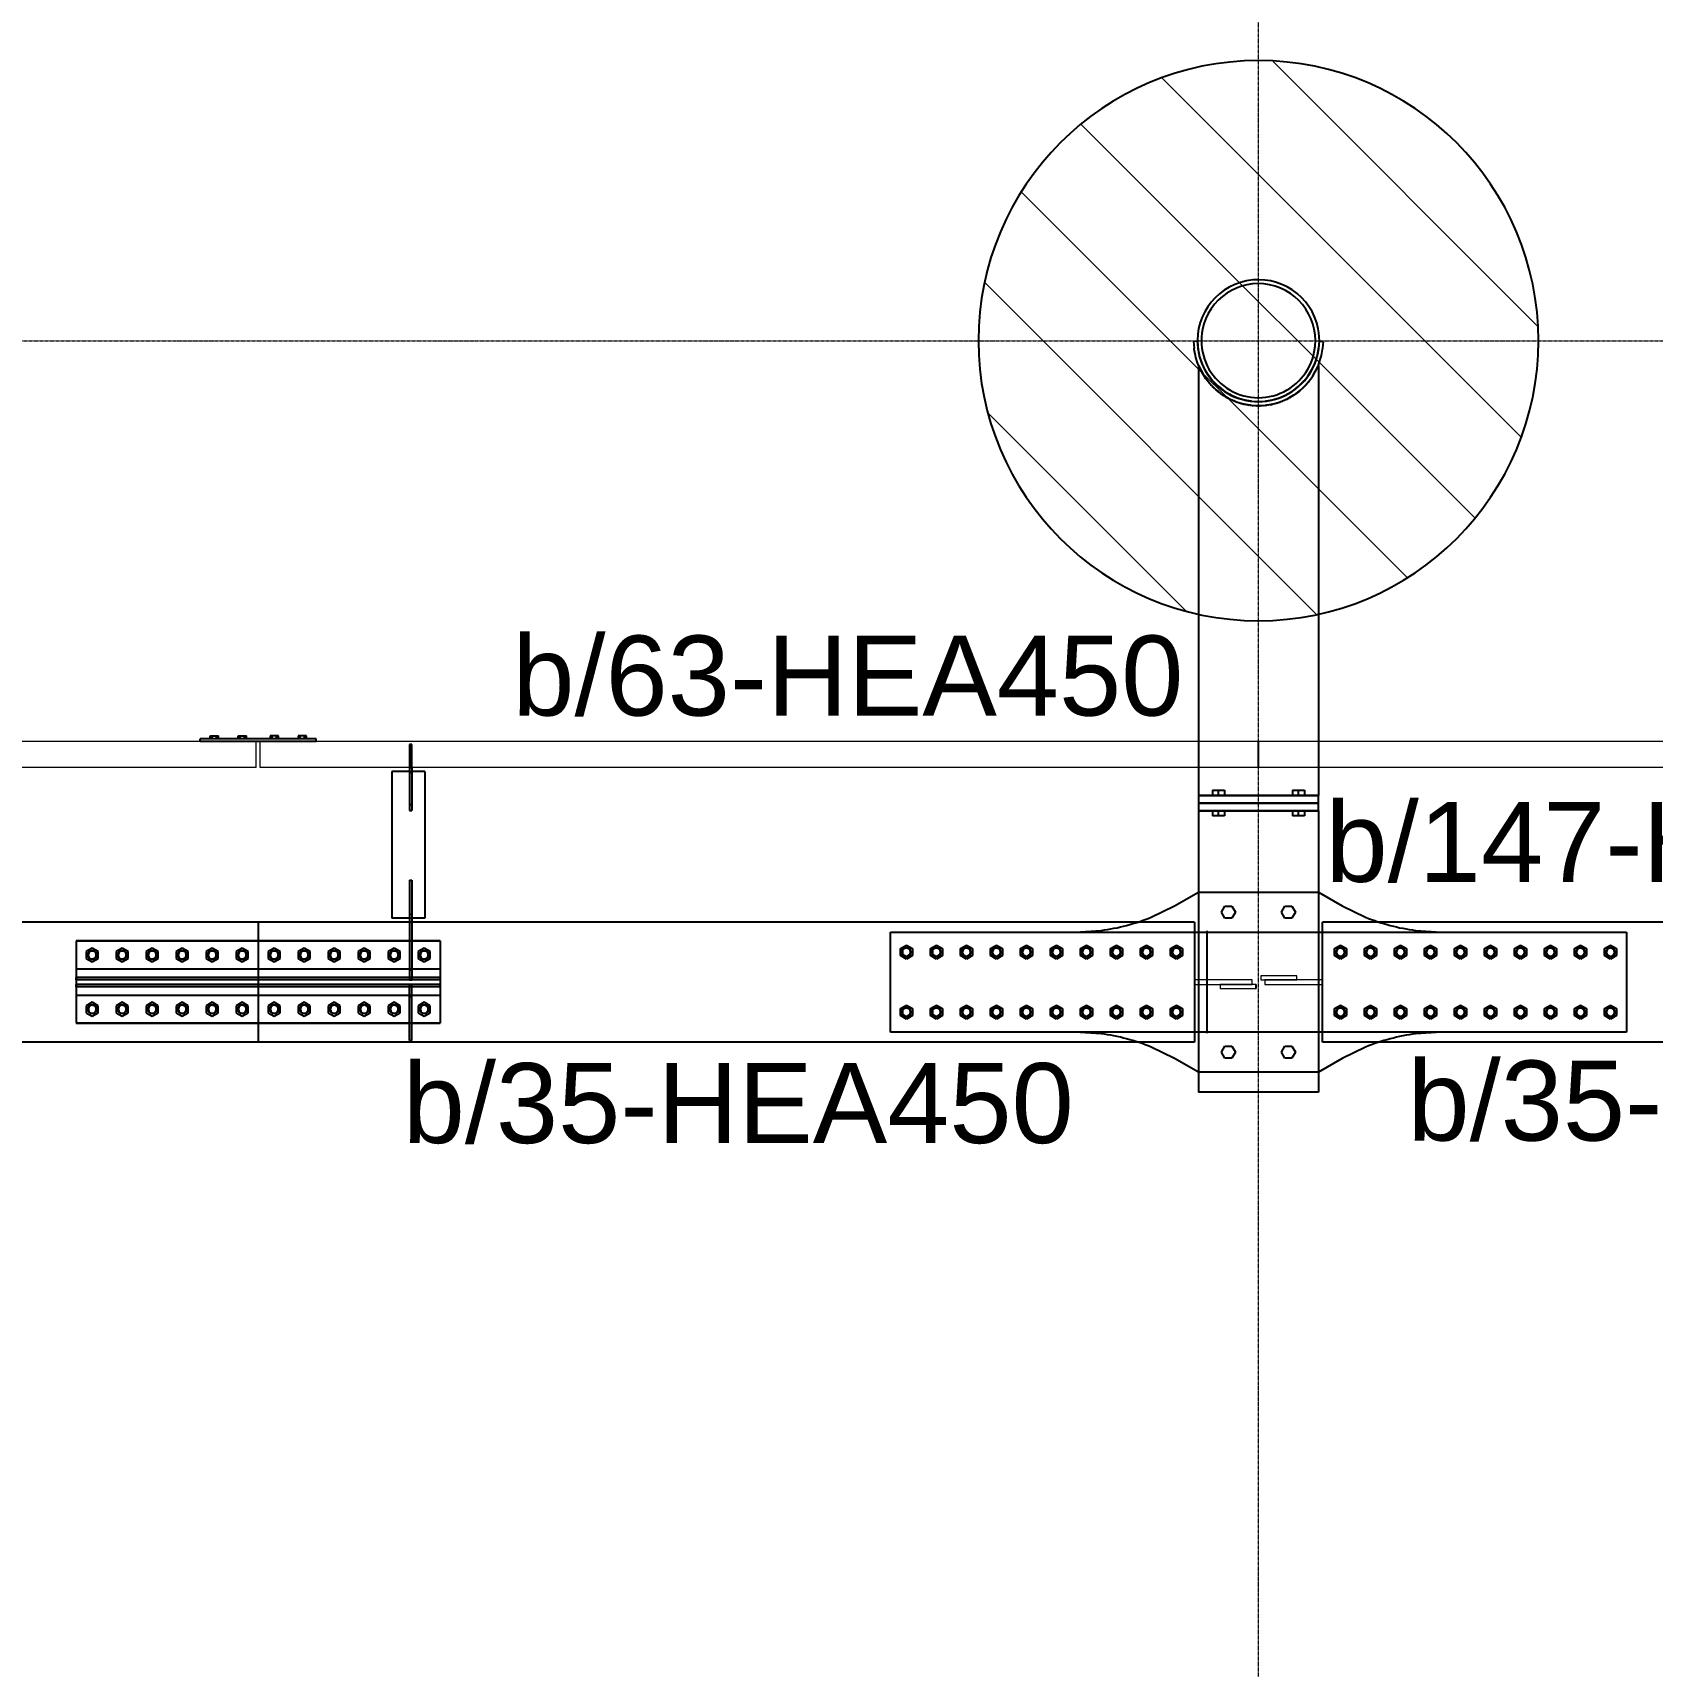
# Model space of a CAD drawing. Header units: millimetres. Extents: x -158 to 97215, y -53820 to 8373.
# Drawn here: x 55669 to 59718, y -28518 to -24435 of the extents above; entities that cross this region are included whole.
import ezdxf
from ezdxf.enums import TextEntityAlignment as Align

# ---------------------------------------------------------------- set-up
doc = ezdxf.new("R2010")
doc.units = ezdxf.units.MM
doc.header["$LTSCALE"] = 0.8
doc.linetypes.add('DXK_LINE_DOT2', pattern=[3.9198, 1.9599, -1.9599])
doc.linetypes.add('Grid Line', pattern=[3.33375, 1.905, -0.47625, 0.47625, -0.47625])
for name, color, linetype, lineweight in [('0-1', 7, 'Continuous', 5), ('E_COLUMNAS', 1, 'Continuous', 18), ('E_COLUMNAS-1', 1, 'Continuous', 25), ('E_EJES-1', 8, 'Grid Line', 9), ('E_TEXTO', 3, 'Continuous', 9), ('P-PLATINA', 6, 'Continuous', 15)]:
    doc.layers.add(name, color=color, linetype=linetype, lineweight=lineweight)
doc.layers.add('VIGAS', color=8, linetype='Continuous')
doc.styles.add('VERDANA', font='arial.ttf')

msp = doc.modelspace()

# ---------------------------------------------------------------- hatches: boundary and pattern name
at = {"layer": 'E_COLUMNAS'}
h = msp.add_hatch(dxfattribs=at)
h.set_pattern_fill('FP_1', color=256, scale=1000, style=0, pattern_type=2)
h.set_pattern_definition([(135, (90395.35, -191367.15), (-159.09903, -159.09903), [])])
h.paths.add_polyline_path([(58733.3, -25904.7), (58824.6, -25898.7), (58914.4, -25880.9), (59001.1, -25851.5), (59083.3, -25811), (59159.4, -25760.1), (59228.2, -25699.7), (59288.6, -25630.9), (59339.5, -25554.7), (59380, -25472.6), (59409.4, -25385.9), (59427.3, -25296.1), (59433.3, -25204.7), (59427.3, -25113.4), (59409.4, -25023.6), (59380, -24936.9), (59339.5, -24854.7), (59288.6, -24778.6), (59228.2, -24709.8), (59159.4, -24649.4), (59083.3, -24598.5), (59001.1, -24558), (58914.4, -24528.6), (58824.6, -24510.7), (58733.3, -24504.7), (58641.9, -24510.7), (58552.1, -24528.6), (58465.4, -24558), (58383.3, -24598.5), (58307.1, -24649.4), (58238.3, -24709.8), (58177.9, -24778.6), (58127, -24854.7), (58086.5, -24936.9), (58057.1, -25023.6), (58039.2, -25113.4), (58033.3, -25204.7), (58039.2, -25296.1), (58057.1, -25385.9), (58086.5, -25472.6), (58127, -25554.7), (58177.9, -25630.9), (58238.3, -25699.7), (58307.1, -25760.1), (58383.3, -25811), (58465.4, -25851.5), (58552.1, -25880.9), (58651.6, -25899.4)])

# ---------------------------------------------------------------- linework, layer by layer
at = {"color": 2, "linetype": 'Continuous'}
for points in [[(58882.8, -25175, 1), (58583.7, -25234.5, 1)], [(58873, -25232.5, 1), (58593.5, -25176.9, 1)]]:
    msp.add_lwpolyline(points, format="xyb", close=True, dxfattribs=at)
at = {"color": 1, "linetype": 'DXK_LINE_DOT2'}
msp.add_arc((58733.3, -25204.7), 162.5, 213.75, 326.25, dxfattribs=at)
at = {"color": 1, "linetype": 'Continuous'}
for centre, radius, start, end in [((58275.5, -26182.9), 500, 277.4362, 292.3087), ((59191, -26182.9), 500, 247.6914, 262.5638), ((55818.3, -26740.1), 11, 0, 180), ((55818.3, -26740.1), 11, 180, 0), ((55818.3, -26740.1), 10, 120, 300), ((55818.3, -26740.1), 10, 300, 120), ((55893.3, -26740.1), 11, 0, 180), ((55893.3, -26740.1), 11, 180, 0), ((55893.3, -26740.1), 10, 120, 300), ((55893.3, -26740.1), 10, 300, 120), ((55968.3, -26740.1), 11, 0, 180), ((55968.3, -26740.1), 11, 180, 0), ((55968.3, -26740.1), 10, 120, 300), ((55968.3, -26740.1), 10, 300, 120), ((56043.3, -26740.1), 11, 0, 180), ((56043.3, -26740.1), 11, 180, 0), ((56043.3, -26740.1), 10, 120, 300), ((56043.3, -26740.1), 10, 300, 120), ((56118.3, -26740.1), 11, 0, 180), ((56118.3, -26740.1), 11, 180, 0), ((56118.3, -26740.1), 10, 120, 300), ((56118.3, -26740.1), 10, 300, 120), ((56193.3, -26740.1), 11, 0, 180), ((56193.3, -26740.1), 11, 180, 0), ((56193.3, -26740.1), 10, 120, 300), ((56193.3, -26740.1), 10, 300, 120), ((56273.3, -26740.1), 11, 0, 180), ((56273.3, -26740.1), 11, 180, 0), ((56273.3, -26740.1), 10, 120, 300), ((56273.3, -26740.1), 10, 300, 120), ((56348.3, -26740.1), 11, 0, 180), ((56348.3, -26740.1), 11, 180, 0), ((56348.3, -26740.1), 10, 120, 300), ((56348.3, -26740.1), 10, 300, 120), ((56423.3, -26740.1), 11, 0, 180), ((56423.3, -26740.1), 11, 180, 0), ((56423.3, -26740.1), 10, 120, 300), ((56423.3, -26740.1), 10, 300, 120), ((56498.3, -26740.1), 11, 0, 180), ((56498.3, -26740.1), 11, 180, 0), ((56498.3, -26740.1), 10, 120, 300), ((56498.3, -26740.1), 10, 300, 120), ((56573.3, -26740.1), 11, 0, 180), ((56573.3, -26740.1), 11, 180, 0), ((56573.3, -26740.1), 10, 120, 300), ((56573.3, -26740.1), 10, 300, 120), ((56648.3, -26740.1), 11, 0, 180), ((56648.3, -26740.1), 11, 180, 0), ((56648.3, -26740.1), 10, 120, 300), ((56648.3, -26740.1), 10, 300, 120), ((57853.2, -26732.9), 11.5, 18, 198), ((57853.2, -26732.9), 11.5, 198, 18), ((57853.2, -26732.9), 10, 90, 270), ((57853.2, -26732.9), 10, 270, 90), ((57928.2, -26732.9), 11.5, 18, 198), ((57928.2, -26732.9), 11.5, 198, 18), ((57928.2, -26732.9), 10, 90, 270), ((57928.2, -26732.9), 10, 270, 90), ((58003.2, -26732.9), 11.5, 18, 198), ((58003.2, -26732.9), 11.5, 198, 18), ((58003.2, -26732.9), 10, 90, 270), ((58003.2, -26732.9), 10, 270, 90), ((58078.2, -26732.9), 11.5, 18, 198), ((58078.2, -26732.9), 11.5, 198, 18), ((58078.2, -26732.9), 10, 90, 270), ((58078.2, -26732.9), 10, 270, 90), ((58153.2, -26732.9), 11.5, 18, 198), ((58153.2, -26732.9), 11.5, 198, 18), ((58153.2, -26732.9), 10, 90, 270), ((58153.2, -26732.9), 10, 270, 90), ((58228.2, -26732.9), 11.5, 18, 198), ((58228.2, -26732.9), 11.5, 198, 18), ((58228.2, -26732.9), 10, 90, 270), ((58228.2, -26732.9), 10, 270, 90), ((58303.2, -26732.9), 11.5, 18, 198), ((58303.2, -26732.9), 11.5, 198, 18), ((58303.2, -26732.9), 10, 90, 270), ((58303.2, -26732.9), 10, 270, 90), ((58378.2, -26732.9), 11.5, 18, 198), ((58378.2, -26732.9), 11.5, 198, 18), ((58378.2, -26732.9), 10, 90, 270), ((58378.2, -26732.9), 10, 270, 90), ((58453.2, -26732.9), 11.5, 18, 198), ((58453.2, -26732.9), 11.5, 198, 18), ((58453.2, -26732.9), 10, 90, 270), ((58453.2, -26732.9), 10, 270, 90), ((58528.2, -26732.9), 11.5, 18, 198), ((58528.2, -26732.9), 11.5, 198, 18), ((58528.2, -26732.9), 10, 90, 270), ((58528.2, -26732.9), 10, 270, 90), ((58938.3, -26732.9), 11.5, 18, 198), ((58938.3, -26732.9), 11.5, 198, 18), ((58938.3, -26732.9), 10, 90, 270), ((58938.3, -26732.9), 10, 270, 90), ((59013.3, -26732.9), 11.5, 18, 198), ((59013.3, -26732.9), 11.5, 198, 18), ((59013.3, -26732.9), 10, 90, 270), ((59013.3, -26732.9), 10, 270, 90), ((59088.3, -26732.9), 11.5, 18, 198), ((59088.3, -26732.9), 11.5, 198, 18), ((59088.3, -26732.9), 10, 90, 270), ((59088.3, -26732.9), 10, 270, 90), ((59163.3, -26732.9), 11.5, 18, 198), ((59163.3, -26732.9), 11.5, 198, 18), ((59163.3, -26732.9), 10, 90, 270), ((59163.3, -26732.9), 10, 270, 90), ((59238.3, -26732.9), 11.5, 18, 198), ((59238.3, -26732.9), 11.5, 198, 18), ((59238.3, -26732.9), 10, 90, 270), ((59238.3, -26732.9), 10, 270, 90), ((59313.3, -26732.9), 11.5, 18, 198), ((59313.3, -26732.9), 11.5, 198, 18), ((59313.3, -26732.9), 10, 90, 270), ((59313.3, -26732.9), 10, 270, 90), ((59388.3, -26732.9), 11.5, 18, 198), ((59388.3, -26732.9), 11.5, 198, 18), ((59388.3, -26732.9), 10, 90, 270), ((59388.3, -26732.9), 10, 270, 90), ((59463.3, -26732.9), 11.5, 18, 198), ((59463.3, -26732.9), 11.5, 198, 18), ((59463.3, -26732.9), 10, 90, 270), ((59463.3, -26732.9), 10, 270, 90), ((59538.3, -26732.9), 11.5, 18, 198), ((59538.3, -26732.9), 11.5, 198, 18), ((59538.3, -26732.9), 10, 90, 270), ((59538.3, -26732.9), 10, 270, 90), ((59613.3, -26732.9), 11.5, 18, 198), ((59613.3, -26732.9), 11.5, 198, 18), ((59613.3, -26732.9), 10, 90, 270), ((59613.3, -26732.9), 10, 270, 90), ((55818.3, -26875.6), 11, 0, 180), ((55818.3, -26875.6), 10, 120, 300), ((55818.3, -26875.6), 10, 300, 120), ((55893.3, -26875.6), 11, 0, 180), ((55893.3, -26875.6), 10, 120, 300), ((55893.3, -26875.6), 10, 300, 120), ((55968.3, -26875.6), 11, 0, 180), ((55968.3, -26875.6), 10, 120, 300), ((55968.3, -26875.6), 10, 300, 120), ((56043.3, -26875.6), 11, 0, 180), ((56043.3, -26875.6), 10, 120, 300), ((56043.3, -26875.6), 10, 300, 120), ((56118.3, -26875.6), 11, 0, 180), ((56118.3, -26875.6), 10, 120, 300), ((56118.3, -26875.6), 10, 300, 120), ((56193.3, -26875.6), 11, 0, 180), ((56193.3, -26875.6), 10, 120, 300), ((56193.3, -26875.6), 10, 300, 120), ((56273.3, -26875.6), 11, 0, 180), ((56273.3, -26875.6), 10, 120, 300), ((56273.3, -26875.6), 10, 300, 120), ((56348.3, -26875.6), 11, 0, 180), ((56348.3, -26875.6), 10, 120, 300), ((56348.3, -26875.6), 10, 300, 120), ((56423.3, -26875.6), 11, 0, 180), ((56423.3, -26875.6), 10, 120, 300), ((56423.3, -26875.6), 10, 300, 120), ((56498.3, -26875.6), 11, 0, 180), ((56498.3, -26875.6), 10, 120, 300), ((56498.3, -26875.6), 10, 300, 120), ((56573.3, -26875.6), 11, 0, 180), ((56573.3, -26875.6), 10, 120, 300), ((56573.3, -26875.6), 10, 300, 120), ((56648.3, -26875.6), 11, 0, 180), ((56648.3, -26875.6), 10, 120, 300), ((56648.3, -26875.6), 10, 300, 120), ((55818.3, -26875.6), 11, 180, 0), ((55893.3, -26875.6), 11, 180, 0), ((55968.3, -26875.6), 11, 180, 0), ((56043.3, -26875.6), 11, 180, 0), ((56118.3, -26875.6), 11, 180, 0), ((56193.3, -26875.6), 11, 180, 0), ((56273.3, -26875.6), 11, 180, 0), ((56348.3, -26875.6), 11, 180, 0), ((56423.3, -26875.6), 11, 180, 0), ((56498.3, -26875.6), 11, 180, 0), ((56573.3, -26875.6), 11, 180, 0), ((56648.3, -26875.6), 11, 180, 0), ((57853.2, -26882.9), 11.5, 18, 198), ((57853.2, -26882.9), 11.5, 198, 18), ((57853.2, -26882.9), 10, 90, 270), ((57853.2, -26882.9), 10, 270, 90), ((57928.2, -26882.9), 11.5, 18, 198), ((57928.2, -26882.9), 11.5, 198, 18), ((57928.2, -26882.9), 10, 90, 270), ((57928.2, -26882.9), 10, 270, 90), ((58003.2, -26882.9), 11.5, 18, 198), ((58003.2, -26882.9), 11.5, 198, 18), ((58003.2, -26882.9), 10, 90, 270), ((58003.2, -26882.9), 10, 270, 90), ((58078.2, -26882.9), 11.5, 18, 198), ((58078.2, -26882.9), 11.5, 198, 18), ((58078.2, -26882.9), 10, 90, 270), ((58078.2, -26882.9), 10, 270, 90), ((58153.2, -26882.9), 11.5, 18, 198), ((58153.2, -26882.9), 11.5, 198, 18), ((58153.2, -26882.9), 10, 90, 270), ((58153.2, -26882.9), 10, 270, 90), ((58228.2, -26882.9), 11.5, 18, 198), ((58228.2, -26882.9), 11.5, 198, 18), ((58228.2, -26882.9), 10, 90, 270), ((58228.2, -26882.9), 10, 270, 90), ((58303.2, -26882.9), 11.5, 18, 198), ((58303.2, -26882.9), 11.5, 198, 18), ((58303.2, -26882.9), 10, 90, 270), ((58303.2, -26882.9), 10, 270, 90), ((58378.2, -26882.9), 11.5, 18, 198), ((58378.2, -26882.9), 11.5, 198, 18), ((58378.2, -26882.9), 10, 90, 270), ((58378.2, -26882.9), 10, 270, 90), ((58453.2, -26882.9), 11.5, 18, 198), ((58453.2, -26882.9), 11.5, 198, 18), ((58453.2, -26882.9), 10, 90, 270), ((58453.2, -26882.9), 10, 270, 90), ((58528.2, -26882.9), 11.5, 18, 198), ((58528.2, -26882.9), 11.5, 198, 18), ((58528.2, -26882.9), 10, 90, 270), ((58528.2, -26882.9), 10, 270, 90), ((58938.3, -26882.9), 11.5, 18, 198), ((58938.3, -26882.9), 11.5, 198, 18), ((58938.3, -26882.9), 10, 90, 270), ((58938.3, -26882.9), 10, 270, 90), ((59013.3, -26882.9), 11.5, 18, 198), ((59013.3, -26882.9), 11.5, 198, 18), ((59013.3, -26882.9), 10, 90, 270), ((59013.3, -26882.9), 10, 270, 90), ((59088.3, -26882.9), 11.5, 18, 198), ((59088.3, -26882.9), 11.5, 198, 18), ((59088.3, -26882.9), 10, 90, 270), ((59088.3, -26882.9), 10, 270, 90), ((59163.3, -26882.9), 11.5, 18, 198), ((59163.3, -26882.9), 11.5, 198, 18), ((59163.3, -26882.9), 10, 90, 270), ((59163.3, -26882.9), 10, 270, 90), ((59238.3, -26882.9), 11.5, 18, 198), ((59238.3, -26882.9), 11.5, 198, 18), ((59238.3, -26882.9), 10, 90, 270), ((59238.3, -26882.9), 10, 270, 90), ((59313.3, -26882.9), 11.5, 18, 198), ((59313.3, -26882.9), 11.5, 198, 18), ((59313.3, -26882.9), 10, 90, 270), ((59313.3, -26882.9), 10, 270, 90), ((59388.3, -26882.9), 11.5, 18, 198), ((59388.3, -26882.9), 11.5, 198, 18), ((59388.3, -26882.9), 10, 90, 270), ((59388.3, -26882.9), 10, 270, 90), ((59463.3, -26882.9), 11.5, 18, 198), ((59463.3, -26882.9), 11.5, 198, 18), ((59463.3, -26882.9), 10, 90, 270), ((59463.3, -26882.9), 10, 270, 90), ((59538.3, -26882.9), 11.5, 18, 198), ((59538.3, -26882.9), 11.5, 198, 18), ((59538.3, -26882.9), 10, 90, 270), ((59538.3, -26882.9), 10, 270, 90), ((59613.3, -26882.9), 11.5, 18, 198), ((59613.3, -26882.9), 11.5, 198, 18), ((59613.3, -26882.9), 10, 90, 270), ((59613.3, -26882.9), 10, 270, 90), ((58275.5, -27432.9), 500, 67.6913, 82.5638), ((59191, -27432.9), 500, 97.4362, 112.3087)]:
    msp.add_arc(centre, radius, start, end, dxfattribs=at)
at = {"layer": '0-1', "color": 8}
for p, q in [((56228.3, -26206.2), (44238.3, -26206.2)), ((56228.3, -26271.2), (56228.3, -26206.2)), ((58583.3, -26206.2), (56238.3, -26206.2)), ((56238.3, -26271.2), (56238.3, -26206.2)), ((58733.3, -26206.2), (58583.3, -26206.2)), ((58883.3, -26206.2), (58733.3, -26206.2)), ((61343.5, -26206.2), (58883.3, -26206.2)), ((56228.3, -26271.2), (44238.3, -26271.2)), ((58583.3, -26271.2), (56238.3, -26271.2)), ((58733.3, -26271.2), (58583.3, -26271.2)), ((58883.3, -26271.2), (58733.3, -26271.2)), ((61343.5, -26271.2), (58883.3, -26271.2))]:
    msp.add_line(p, q, dxfattribs=at)
at = {"layer": 'E_COLUMNAS-1'}
for start, end in [(0, 180), (180, 0)]:
    msp.add_arc((58733.3, -25204.7), 700, start, end, dxfattribs=at)
at = {"layer": 'E_EJES-1'}
for p, q in [((58733.3, -52920), (58733.3, -22429.9)), ((2836.9, -25204.7), (96315.4, -25204.7))]:
    msp.add_line(p, q, dxfattribs=at)
at = {"layer": 'P-PLATINA'}
for points in [[(58573.2, -26813.6), (58717.5, -26813.6), (58717.5, -26802.1), (58573.2, -26802.1)], [(58727.5, -26813.6), (58637.5, -26813.6), (58637.5, -26823.6), (58727.5, -26823.6)], [(58893.3, -26802.1), (58749, -26802.1), (58749, -26813.6), (58893.3, -26813.6)]]:
    msp.add_lwpolyline(points, dxfattribs=at)
msp.add_lwpolyline([(58739, -26792.1), (58739, -26802.1), (58829, -26802.1), (58829, -26792.1)], close=True, dxfattribs=at)
at = {"layer": 'VIGAS'}
for p, q in [((58580.9, -25205.8), (58570.9, -25206.7)), ((58570.9, -25206.7), (58572.6, -25223.7)), ((58573, -25227), (58572.6, -25223.7)), ((58575.8, -25242.1), (58573, -25227)), ((58582.5, -25222.7), (58580.9, -25205.8)), ((58582.9, -25225.2), (58582.5, -25222.7)), ((58585.6, -25240.3), (58582.9, -25225.2)), ((58880.9, -25240.3), (58883.6, -25225.2)), ((58883.6, -25225.2), (58884, -25222.7)), ((58884, -25222.7), (58885.7, -25205.8)), ((58885.7, -25205.8), (58895.6, -25206.7)), ((58890.7, -25242.1), (58893.5, -25227)), ((58893.5, -25227), (58893.9, -25223.7)), ((58893.9, -25223.7), (58895.6, -25206.7)), ((58576.9, -25246.5), (58575.8, -25242.1)), ((58581, -25260.1), (58576.9, -25246.5)), ((58583.3, -25265.9), (58581, -25260.1)), ((58589.7, -25279.3), (58583.3, -25265.9)), ((58583.3, -25266.9), (58583.3, -25888.2)), ((58583.3, -25266.9), (58589, -25277.8)), ((58586.4, -25243.6), (58585.6, -25240.3)), ((58590.6, -25257.2), (58586.4, -25243.6)), ((58592.3, -25261.5), (58590.6, -25257.2)), ((58598.7, -25274.9), (58592.3, -25261.5)), ((58867.8, -25274.9), (58874.2, -25261.5)), ((58874.2, -25261.5), (58875.9, -25257.2)), ((58875.9, -25257.2), (58880.1, -25243.6)), ((58876.7, -25279.4), (58883.4, -25266.9)), ((58876.8, -25279.3), (58883.2, -25265.9)), ((58877.5, -25277.8), (58883.3, -25266.9)), ((58880.1, -25243.6), (58880.9, -25240.3)), ((58883.2, -25265.9), (58885.5, -25260.1)), ((58883.4, -25266.9), (58883.3, -25888.2)), ((58883.3, -25267.2), (58883.3, -25266.9)), ((58883.3, -25266.9), (58883.4, -25266.9)), ((58883.3, -25267.2), (58883.3, -25266.9)), ((58885.5, -25260.1), (58889.6, -25246.5)), ((58889.6, -25246.5), (58890.7, -25242.1)), ((58589, -25277.8), (58598.1, -25295)), ((58591.1, -25281.8), (58589.7, -25279.3)), ((58598.4, -25294.6), (58591.1, -25281.8)), ((58602.2, -25300), (58598.4, -25294.6)), ((58599.7, -25276.8), (58598.7, -25274.9)), ((58607.1, -25289.6), (58599.7, -25276.8)), ((58611.2, -25311), (58602.2, -25300)), ((58609.9, -25293.7), (58607.1, -25289.6)), ((58618.9, -25304.7), (58609.9, -25293.7)), ((58614, -25314.1), (58611.2, -25311)), ((58614, -25314.1), (58624.9, -25324.8)), ((58621, -25307), (58618.9, -25304.7)), ((58621, -25307), (58631.9, -25317.7)), ((58834.6, -25317.7), (58845.5, -25307)), ((58841.6, -25324.8), (58852.5, -25314.1)), ((58845.5, -25307), (58847.6, -25304.7)), ((58847.6, -25304.7), (58856.6, -25293.7)), ((58852.5, -25314.1), (58855.3, -25311)), ((58855.3, -25311), (58864.3, -25300)), ((58856.6, -25293.7), (58859.4, -25289.6)), ((58859.4, -25289.6), (58866.8, -25276.8)), ((58864.3, -25300), (58868.1, -25294.6)), ((58866.8, -25276.8), (58867.8, -25274.9)), ((58868.1, -25294.6), (58875.4, -25281.8)), ((58868.4, -25295), (58877.5, -25277.8)), ((58868.4, -25295), (58876.7, -25279.4)), ((58875.4, -25281.8), (58876.8, -25279.3)), ((58624.9, -25324.8), (58627.6, -25327.3)), ((58627.6, -25327.3), (58638.7, -25336.4)), ((58631.9, -25317.7), (58634, -25319.6)), ((58634, -25319.6), (58645, -25328.6)), ((58638.7, -25336.4), (58644.5, -25340.3)), ((58644.5, -25340.3), (58657.2, -25347.5)), ((58645, -25328.6), (58649.4, -25331.6)), ((58649.4, -25331.6), (58662.1, -25338.7)), ((58657.2, -25347.5), (58659.7, -25348.8)), ((58659.7, -25348.8), (58673.3, -25355.2)), ((58662.1, -25338.7), (58664, -25339.7)), ((58664, -25339.7), (58677.6, -25346.1)), ((58673.3, -25355.2), (58678.7, -25357.2)), ((58677.6, -25346.1), (58681.6, -25347.7)), ((58681.6, -25347.7), (58695.3, -25351.8)), ((58695.3, -25351.8), (58698.9, -25352.7)), ((58698.9, -25352.7), (58714, -25355.3)), ((58714, -25355.3), (58716.1, -25355.5)), ((58716.1, -25355.5), (58730.3, -25356.9)), ((58736.2, -25356.9), (58750.4, -25355.5)), ((58750.4, -25355.5), (58752.5, -25355.3)), ((58752.5, -25355.3), (58767.6, -25352.7)), ((58767.6, -25352.7), (58771.3, -25351.8)), ((58771.3, -25351.8), (58784.9, -25347.7)), ((58784.9, -25347.7), (58788.9, -25346.1)), ((58787.8, -25357.2), (58793.2, -25355.2)), ((58788.9, -25346.1), (58802.5, -25339.7)), ((58793.2, -25355.2), (58806.8, -25348.8)), ((58802.5, -25339.7), (58804.5, -25338.7)), ((58804.5, -25338.7), (58817.2, -25331.6)), ((58806.8, -25348.8), (58809.3, -25347.5)), ((58809.3, -25347.5), (58822, -25340.3)), ((58817.2, -25331.6), (58821.5, -25328.6)), ((58821.5, -25328.6), (58832.5, -25319.6)), ((58822, -25340.3), (58827.8, -25336.4)), ((58827.8, -25336.4), (58838.9, -25327.3)), ((58832.5, -25319.6), (58834.6, -25317.7)), ((58838.9, -25327.3), (58841.6, -25324.8)), ((58678.7, -25357.2), (58692.4, -25361.4)), ((58692.4, -25361.4), (58697.2, -25362.5)), ((58697.2, -25362.5), (58712.3, -25365.1)), ((58712.3, -25365.1), (58715.1, -25365.5)), ((58715.1, -25365.5), (58729.3, -25366.9)), ((58729.3, -25366.9), (58737.2, -25366.9)), ((58730.3, -25356.9), (58736.2, -25356.9)), ((58737.2, -25366.9), (58751.4, -25365.5)), ((58751.4, -25365.5), (58754.2, -25365.1)), ((58754.2, -25365.1), (58769.3, -25362.5)), ((58769.3, -25362.5), (58774.2, -25361.4)), ((58774.2, -25361.4), (58787.8, -25357.2)), ((58583.3, -25888.2), (58583.3, -26341.4)), ((58883.3, -25888.2), (58883.3, -26341.4)), ((56378.3, -26200.2), (56088.3, -26200.2)), ((56088.3, -26206.2), (56088.3, -26200.2)), ((56228.3, -26206.2), (56088.3, -26206.2)), ((56112.9, -26200.2), (56112.9, -26192.2)), ((56112.9, -26192.2), (56133.6, -26192.2)), ((56118.1, -26200.2), (56118.1, -26192.2)), ((56128.5, -26200.2), (56128.5, -26192.2)), ((56133.6, -26200.2), (56133.6, -26192.2)), ((56182.9, -26200.2), (56182.9, -26192.2)), ((56182.9, -26192.2), (56203.6, -26192.2)), ((56188.1, -26200.2), (56188.1, -26192.2)), ((56198.5, -26200.2), (56198.5, -26192.2)), ((56203.6, -26200.2), (56203.6, -26192.2)), ((56238.3, -26206.2), (56228.3, -26206.2)), ((56378.3, -26206.2), (56238.3, -26206.2)), ((56283.6, -26192.2), (56262.9, -26192.2)), ((56262.9, -26192.2), (56262.9, -26200.2)), ((56268.1, -26200.2), (56268.1, -26192.2)), ((56278.5, -26200.2), (56278.5, -26192.2)), ((56283.6, -26200.2), (56283.6, -26192.2)), ((56353.6, -26192.2), (56332.9, -26192.2)), ((56332.9, -26192.2), (56332.9, -26200.2)), ((56338.1, -26200.2), (56338.1, -26192.2)), ((56348.5, -26200.2), (56348.5, -26192.2)), ((56353.6, -26200.2), (56353.6, -26192.2)), ((56378.3, -26206.2), (56378.3, -26200.2)), ((56617, -26213.7), (56611, -26213.7)), ((56611, -26213.7), (56611, -26271.2)), ((56617, -26271.2), (56617, -26213.7)), ((58733.3, -26271.2), (58733.3, -26206.2)), ((58733.3, -26271.2), (58733.3, -26206.2)), ((56611, -26223.7), (56617, -26223.7)), ((56649.5, -26281.2), (56567.5, -26281.2)), ((56567.5, -26281.2), (56567.5, -26647.9)), ((56611, -26271.2), (56611, -26281.2)), ((56611, -26271.2), (56617, -26271.2)), ((56611, -26281.2), (56611, -26378.7)), ((56611, -26283.7), (56617, -26283.7)), ((56617, -26271.2), (56617, -26281.2)), ((56617, -26281.2), (56617, -26378.7)), ((56649.5, -26281.2), (56649.5, -26647.9)), ((58618.3, -26328.2), (58648.3, -26328.2)), ((58618.3, -26328.2), (58618.3, -26341.4)), ((58633.3, -26341.4), (58633.3, -26328.2)), ((58648.3, -26328.2), (58648.3, -26341.4)), ((58818.3, -26328.2), (58848.3, -26328.2)), ((58818.3, -26328.2), (58818.3, -26341.4)), ((58833.3, -26341.4), (58833.3, -26328.2)), ((58848.3, -26328.2), (58848.3, -26341.4)), ((56611, -26363.7), (56617, -26363.7)), ((58883.3, -26341.4), (58583.3, -26341.4)), ((58583.3, -26341.4), (58583.3, -26360.4)), ((58583.3, -26341.4), (58883.3, -26341.4)), ((58583.3, -26360.4), (58883.3, -26360.4)), ((58883.3, -26360.4), (58583.3, -26360.4)), ((58583.3, -26360.4), (58583.3, -26379.4)), ((58883.3, -26360.4), (58883.3, -26341.4)), ((58883.3, -26379.4), (58883.3, -26360.4)), ((56611, -26378.7), (56617, -26378.7)), ((58583.3, -26379.4), (58583.3, -26582.9)), ((58883.3, -26379.4), (58583.3, -26379.4)), ((58583.3, -26379.4), (58883.3, -26379.4)), ((58618.3, -26379.4), (58618.3, -26392.6)), ((58648.3, -26392.6), (58618.3, -26392.6)), ((58633.3, -26392.6), (58633.3, -26379.4)), ((58648.3, -26379.4), (58648.3, -26392.6)), ((58818.3, -26379.4), (58818.3, -26392.6)), ((58848.3, -26392.6), (58818.3, -26392.6)), ((58833.3, -26392.6), (58833.3, -26379.4)), ((58848.3, -26379.4), (58848.3, -26392.6)), ((58883.3, -26379.4), (58883.3, -26582.9)), ((56611, -26552.9), (56611, -26647.9)), ((56611, -26552.9), (56617, -26552.9)), ((56617, -26552.9), (56617, -26647.9)), ((58465.3, -26645.4), (58523.5, -26617)), ((58523.5, -26617), (58583.3, -26582.9)), ((58583.3, -26582.9), (58583.3, -27032.9)), ((58583.3, -26582.9), (58883.3, -26582.9)), ((58640.9, -26632.9), (58649.6, -26617.9)), ((58649.6, -26617.9), (58666.9, -26617.9)), ((58666.9, -26617.9), (58675.6, -26632.9)), ((58790.9, -26632.9), (58799.6, -26617.9)), ((58799.6, -26617.9), (58816.9, -26617.9)), ((58816.9, -26617.9), (58825.6, -26632.9)), ((58883.3, -26582.9), (58883.3, -27032.9)), ((58883.3, -26582.9), (58943, -26617)), ((58943, -26617), (59001.2, -26645.4)), ((56233.3, -26657.9), (46012.3, -26657.9)), ((56233.3, -26657.9), (56233.3, -26705.1)), ((56233.3, -26657.9), (56233.3, -26705.1)), ((58428.3, -26657.9), (56233.3, -26657.9)), ((56649.5, -26647.9), (56567.5, -26647.9)), ((56611, -26637.9), (56617, -26637.9)), ((56611, -26647.9), (56611, -26657.9)), ((56611, -26657.9), (56611, -26802.1)), ((56611, -26657.9), (56617, -26657.9)), ((56617, -26647.9), (56617, -26657.9)), ((56617, -26657.9), (56617, -26802.1)), ((58573.2, -26657.9), (58428.3, -26657.9)), ((58573.2, -26657.9), (58573.2, -26957.9)), ((58649.6, -26647.9), (58640.9, -26632.9)), ((58666.9, -26647.9), (58649.6, -26647.9)), ((58675.6, -26632.9), (58666.9, -26647.9)), ((58799.6, -26647.9), (58790.9, -26632.9)), ((58816.9, -26647.9), (58799.6, -26647.9)), ((58825.6, -26632.9), (58816.9, -26647.9)), ((58893.3, -26957.8), (58893.3, -26657.8)), ((59038.2, -26657.8), (58893.3, -26657.8)), ((61233.3, -26657.8), (59038.2, -26657.8)), ((57813.2, -26682.9), (58275.5, -26682.9)), ((57813.2, -26932.9), (57813.2, -26682.9)), ((57813.2, -26682.9), (59653.3, -26682.9)), ((57813.2, -26932.9), (57813.2, -26682.9)), ((58275.5, -26682.9), (58340.2, -26678.6)), ((58605.3, -26935.4), (58605.3, -26679.4)), ((59126.3, -26678.6), (59191, -26682.9)), ((59191, -26682.9), (59653.3, -26682.9)), ((59653.3, -26682.9), (59653.3, -26932.9)), ((59653.3, -26682.9), (59653.3, -26932.9)), ((55778.3, -26705.1), (55778.3, -26775.1)), ((55778.3, -26705.1), (56688.3, -26705.1)), ((55778.3, -26705.1), (55778.3, -26775.1)), ((55778.3, -26705.1), (56688.3, -26705.1)), ((56688.3, -26705.1), (55778.3, -26705.1)), ((55778.3, -26705.1), (55778.3, -26910.6)), ((56688.3, -26705.1), (55778.3, -26705.1)), ((55778.3, -26705.1), (55778.3, -26910.6)), ((55818.3, -26722.8), (55803.3, -26731.4)), ((55803.3, -26731.4), (55803.3, -26748.8)), ((55833.3, -26731.4), (55818.3, -26722.8)), ((55833.3, -26748.8), (55833.3, -26731.4)), ((55893.3, -26722.8), (55878.3, -26731.4)), ((55878.3, -26731.4), (55878.3, -26748.8)), ((55908.3, -26731.4), (55893.3, -26722.8)), ((55908.3, -26748.8), (55908.3, -26731.4)), ((55968.3, -26722.8), (55953.3, -26731.4)), ((55953.3, -26731.4), (55953.3, -26748.8)), ((55983.3, -26731.4), (55968.3, -26722.8)), ((55983.3, -26748.8), (55983.3, -26731.4)), ((56043.3, -26722.8), (56028.3, -26731.4)), ((56028.3, -26731.4), (56028.3, -26748.8)), ((56058.3, -26731.4), (56043.3, -26722.8)), ((56058.3, -26748.8), (56058.3, -26731.4)), ((56118.3, -26722.8), (56103.3, -26731.4)), ((56103.3, -26731.4), (56103.3, -26748.8)), ((56133.3, -26731.4), (56118.3, -26722.8)), ((56133.3, -26748.8), (56133.3, -26731.4)), ((56193.3, -26722.8), (56178.3, -26731.4)), ((56178.3, -26731.4), (56178.3, -26748.8)), ((56208.3, -26731.4), (56193.3, -26722.8)), ((56208.3, -26748.8), (56208.3, -26731.4)), ((56233.3, -26705.1), (56233.3, -26910.6)), ((56233.3, -26705.1), (56233.3, -26910.6)), ((56273.3, -26722.8), (56258.3, -26731.4)), ((56258.3, -26731.4), (56258.3, -26748.8)), ((56288.3, -26731.4), (56273.3, -26722.8)), ((56288.3, -26748.8), (56288.3, -26731.4)), ((56348.3, -26722.8), (56333.3, -26731.4)), ((56333.3, -26731.4), (56333.3, -26748.8)), ((56363.3, -26731.4), (56348.3, -26722.8)), ((56363.3, -26748.8), (56363.3, -26731.4)), ((56423.3, -26722.8), (56408.3, -26731.4)), ((56408.3, -26731.4), (56408.3, -26748.8)), ((56438.3, -26731.4), (56423.3, -26722.8)), ((56438.3, -26748.8), (56438.3, -26731.4)), ((56498.3, -26722.8), (56483.3, -26731.4)), ((56483.3, -26731.4), (56483.3, -26748.8)), ((56513.3, -26731.4), (56498.3, -26722.8)), ((56513.3, -26748.8), (56513.3, -26731.4)), ((56573.3, -26722.8), (56558.3, -26731.4)), ((56558.3, -26731.4), (56558.3, -26748.8)), ((56588.3, -26731.4), (56573.3, -26722.8)), ((56588.3, -26748.8), (56588.3, -26731.4)), ((56648.3, -26722.8), (56633.3, -26731.4)), ((56633.3, -26731.4), (56633.3, -26748.8)), ((56663.3, -26731.4), (56648.3, -26722.8)), ((56663.3, -26748.8), (56663.3, -26731.4)), ((56688.3, -26705.1), (56688.3, -26775.1)), ((56688.3, -26705.1), (56688.3, -26775.1)), ((56688.3, -26705.1), (56688.3, -26910.6)), ((56688.3, -26705.1), (56688.3, -26910.6)), ((57838.2, -26724.2), (57853.2, -26715.5)), ((57838.2, -26741.5), (57838.2, -26724.2)), ((57853.2, -26750.2), (57838.2, -26741.5)), ((57853.2, -26715.5), (57868.2, -26724.2)), ((57868.2, -26741.5), (57853.2, -26750.2)), ((57868.2, -26724.2), (57868.2, -26741.5)), ((57913.2, -26724.2), (57928.2, -26715.5)), ((57913.2, -26741.5), (57913.2, -26724.2)), ((57928.2, -26750.2), (57913.2, -26741.5)), ((57928.2, -26715.5), (57943.2, -26724.2)), ((57943.2, -26741.5), (57928.2, -26750.2)), ((57943.2, -26724.2), (57943.2, -26741.5)), ((57988.2, -26724.2), (58003.2, -26715.5)), ((57988.2, -26741.5), (57988.2, -26724.2)), ((58003.2, -26750.2), (57988.2, -26741.5)), ((58003.2, -26715.5), (58018.2, -26724.2)), ((58018.2, -26741.5), (58003.2, -26750.2)), ((58018.2, -26724.2), (58018.2, -26741.5)), ((58063.2, -26724.2), (58078.2, -26715.5)), ((58063.2, -26741.5), (58063.2, -26724.2)), ((58078.2, -26750.2), (58063.2, -26741.5)), ((58078.2, -26715.5), (58093.2, -26724.2)), ((58093.2, -26741.5), (58078.2, -26750.2)), ((58093.2, -26724.2), (58093.2, -26741.5)), ((58138.2, -26724.2), (58153.2, -26715.5)), ((58138.2, -26741.5), (58138.2, -26724.2)), ((58153.2, -26750.2), (58138.2, -26741.5)), ((58153.2, -26715.5), (58168.2, -26724.2)), ((58168.2, -26741.5), (58153.2, -26750.2)), ((58168.2, -26724.2), (58168.2, -26741.5)), ((58213.2, -26724.2), (58228.2, -26715.5)), ((58213.2, -26741.5), (58213.2, -26724.2)), ((58228.2, -26750.2), (58213.2, -26741.5)), ((58228.2, -26715.5), (58243.2, -26724.2)), ((58243.2, -26741.5), (58228.2, -26750.2)), ((58243.2, -26724.2), (58243.2, -26741.5)), ((58288.2, -26724.2), (58303.2, -26715.5)), ((58288.2, -26741.5), (58288.2, -26724.2)), ((58303.2, -26750.2), (58288.2, -26741.5)), ((58303.2, -26715.5), (58318.2, -26724.2)), ((58318.2, -26741.5), (58303.2, -26750.2)), ((58318.2, -26724.2), (58318.2, -26741.5)), ((58363.2, -26724.2), (58378.2, -26715.5)), ((58363.2, -26741.5), (58363.2, -26724.2)), ((58378.2, -26750.2), (58363.2, -26741.5)), ((58378.2, -26715.5), (58393.2, -26724.2)), ((58393.2, -26741.5), (58378.2, -26750.2)), ((58393.2, -26724.2), (58393.2, -26741.5)), ((58438.2, -26724.2), (58453.2, -26715.5)), ((58438.2, -26741.5), (58438.2, -26724.2)), ((58453.2, -26750.2), (58438.2, -26741.5)), ((58453.2, -26715.5), (58468.2, -26724.2)), ((58468.2, -26741.5), (58453.2, -26750.2)), ((58468.2, -26724.2), (58468.2, -26741.5)), ((58513.2, -26724.2), (58528.2, -26715.5)), ((58513.2, -26741.5), (58513.2, -26724.2)), ((58528.2, -26750.2), (58513.2, -26741.5)), ((58528.2, -26715.5), (58543.2, -26724.2)), ((58543.2, -26741.5), (58528.2, -26750.2)), ((58543.2, -26724.2), (58543.2, -26741.5)), ((58923.3, -26724.2), (58938.3, -26715.5)), ((58923.3, -26741.5), (58923.3, -26724.2)), ((58938.3, -26750.2), (58923.3, -26741.5)), ((58938.3, -26715.5), (58953.3, -26724.2)), ((58953.3, -26741.5), (58938.3, -26750.2)), ((58953.3, -26724.2), (58953.3, -26741.5)), ((58998.3, -26724.2), (59013.3, -26715.5)), ((58998.3, -26741.5), (58998.3, -26724.2)), ((59013.3, -26750.2), (58998.3, -26741.5)), ((59013.3, -26715.5), (59028.3, -26724.2)), ((59028.3, -26741.5), (59013.3, -26750.2)), ((59028.3, -26724.2), (59028.3, -26741.5)), ((59073.3, -26724.2), (59088.3, -26715.5)), ((59073.3, -26741.5), (59073.3, -26724.2)), ((59088.3, -26750.2), (59073.3, -26741.5)), ((59088.3, -26715.5), (59103.3, -26724.2)), ((59103.3, -26741.5), (59088.3, -26750.2)), ((59103.3, -26724.2), (59103.3, -26741.5)), ((59148.3, -26724.2), (59163.3, -26715.5)), ((59148.3, -26741.5), (59148.3, -26724.2)), ((59163.3, -26750.2), (59148.3, -26741.5)), ((59163.3, -26715.5), (59178.3, -26724.2)), ((59178.3, -26741.5), (59163.3, -26750.2)), ((59178.3, -26724.2), (59178.3, -26741.5)), ((59223.3, -26724.2), (59238.3, -26715.5)), ((59223.3, -26741.5), (59223.3, -26724.2)), ((59238.3, -26750.2), (59223.3, -26741.5)), ((59238.3, -26715.5), (59253.3, -26724.2)), ((59253.3, -26741.5), (59238.3, -26750.2)), ((59253.3, -26724.2), (59253.3, -26741.5)), ((59298.3, -26724.2), (59313.3, -26715.5)), ((59298.3, -26741.5), (59298.3, -26724.2)), ((59313.3, -26750.2), (59298.3, -26741.5)), ((59313.3, -26715.5), (59328.3, -26724.2)), ((59328.3, -26741.5), (59313.3, -26750.2)), ((59328.3, -26724.2), (59328.3, -26741.5)), ((59373.3, -26724.2), (59388.3, -26715.5)), ((59373.3, -26741.5), (59373.3, -26724.2)), ((59388.3, -26750.2), (59373.3, -26741.5)), ((59388.3, -26715.5), (59403.3, -26724.2)), ((59403.3, -26741.5), (59388.3, -26750.2)), ((59403.3, -26724.2), (59403.3, -26741.5)), ((59448.3, -26724.2), (59463.3, -26715.5)), ((59448.3, -26741.5), (59448.3, -26724.2)), ((59463.3, -26750.2), (59448.3, -26741.5)), ((59463.3, -26715.5), (59478.3, -26724.2)), ((59478.3, -26741.5), (59463.3, -26750.2)), ((59478.3, -26724.2), (59478.3, -26741.5)), ((59523.3, -26724.2), (59538.3, -26715.5)), ((59523.3, -26741.5), (59523.3, -26724.2)), ((59538.3, -26750.2), (59523.3, -26741.5)), ((59538.3, -26715.5), (59553.3, -26724.2)), ((59553.3, -26741.5), (59538.3, -26750.2)), ((59553.3, -26724.2), (59553.3, -26741.5)), ((59598.3, -26724.2), (59613.3, -26715.5)), ((59598.3, -26741.5), (59598.3, -26724.2)), ((59613.3, -26750.2), (59598.3, -26741.5)), ((59613.3, -26715.5), (59628.3, -26724.2)), ((59628.3, -26741.5), (59613.3, -26750.2)), ((59628.3, -26724.2), (59628.3, -26741.5)), ((55778.3, -26775.1), (56688.3, -26775.1)), ((55778.3, -26775.1), (56688.3, -26775.1)), ((55803.3, -26748.8), (55818.3, -26757.4)), ((55818.3, -26757.4), (55833.3, -26748.8)), ((55878.3, -26748.8), (55893.3, -26757.4)), ((55893.3, -26757.4), (55908.3, -26748.8)), ((55953.3, -26748.8), (55968.3, -26757.4)), ((55968.3, -26757.4), (55983.3, -26748.8)), ((56028.3, -26748.8), (56043.3, -26757.4)), ((56043.3, -26757.4), (56058.3, -26748.8)), ((56103.3, -26748.8), (56118.3, -26757.4)), ((56118.3, -26757.4), (56133.3, -26748.8)), ((56178.3, -26748.8), (56193.3, -26757.4)), ((56193.3, -26757.4), (56208.3, -26748.8)), ((56258.3, -26748.8), (56273.3, -26757.4)), ((56273.3, -26757.4), (56288.3, -26748.8)), ((56333.3, -26748.8), (56348.3, -26757.4)), ((56348.3, -26757.4), (56363.3, -26748.8)), ((56408.3, -26748.8), (56423.3, -26757.4)), ((56423.3, -26757.4), (56438.3, -26748.8)), ((56483.3, -26748.8), (56498.3, -26757.4)), ((56498.3, -26757.4), (56513.3, -26748.8)), ((56558.3, -26748.8), (56573.3, -26757.4)), ((56573.3, -26757.4), (56588.3, -26748.8)), ((56611, -26777.1), (56617, -26777.1)), ((56633.3, -26748.8), (56648.3, -26757.4)), ((56648.3, -26757.4), (56663.3, -26748.8)), ((56688.3, -26796.1), (55778.3, -26796.1)), ((55778.3, -26802.1), (55778.3, -26796.1)), ((56688.3, -26802.1), (55778.3, -26802.1)), ((56688.3, -26813.6), (55778.3, -26813.6)), ((55778.3, -26819.6), (55778.3, -26813.6)), ((56688.3, -26819.6), (55778.3, -26819.6)), ((56611, -26802.1), (56617, -26802.1)), ((56617, -26813.6), (56611, -26813.6)), ((56611, -26953.6), (56611, -26813.6)), ((56617, -26953.6), (56617, -26813.6)), ((56688.3, -26802.1), (56688.3, -26796.1)), ((56688.3, -26819.6), (56688.3, -26813.6)), ((58727.5, -26823.6), (58727.5, -26813.6)), ((55778.3, -26840.6), (55778.3, -26910.6)), ((55778.3, -26840.6), (56688.3, -26840.6)), ((55778.3, -26840.6), (55778.3, -26910.6)), ((55778.3, -26840.6), (56688.3, -26840.6)), ((55818.3, -26858.3), (55803.3, -26866.9)), ((55803.3, -26866.9), (55803.3, -26884.3)), ((55833.3, -26866.9), (55818.3, -26858.3)), ((55833.3, -26884.3), (55833.3, -26866.9)), ((55893.3, -26858.3), (55878.3, -26866.9)), ((55878.3, -26866.9), (55878.3, -26884.3)), ((55908.3, -26866.9), (55893.3, -26858.3)), ((55908.3, -26884.3), (55908.3, -26866.9)), ((55968.3, -26858.3), (55953.3, -26866.9)), ((55953.3, -26866.9), (55953.3, -26884.3)), ((55983.3, -26866.9), (55968.3, -26858.3)), ((55983.3, -26884.3), (55983.3, -26866.9)), ((56043.3, -26858.3), (56028.3, -26866.9)), ((56028.3, -26866.9), (56028.3, -26884.3)), ((56058.3, -26866.9), (56043.3, -26858.3)), ((56058.3, -26884.3), (56058.3, -26866.9)), ((56118.3, -26858.3), (56103.3, -26866.9)), ((56103.3, -26866.9), (56103.3, -26884.3)), ((56133.3, -26866.9), (56118.3, -26858.3)), ((56133.3, -26884.3), (56133.3, -26866.9)), ((56193.3, -26858.3), (56178.3, -26866.9)), ((56178.3, -26866.9), (56178.3, -26884.3)), ((56208.3, -26866.9), (56193.3, -26858.3)), ((56208.3, -26884.3), (56208.3, -26866.9)), ((56273.3, -26858.3), (56258.3, -26866.9)), ((56258.3, -26866.9), (56258.3, -26884.3)), ((56288.3, -26866.9), (56273.3, -26858.3)), ((56288.3, -26884.3), (56288.3, -26866.9)), ((56348.3, -26858.3), (56333.3, -26866.9)), ((56333.3, -26866.9), (56333.3, -26884.3)), ((56363.3, -26866.9), (56348.3, -26858.3)), ((56363.3, -26884.3), (56363.3, -26866.9)), ((56423.3, -26858.3), (56408.3, -26866.9)), ((56408.3, -26866.9), (56408.3, -26884.3)), ((56438.3, -26866.9), (56423.3, -26858.3)), ((56438.3, -26884.3), (56438.3, -26866.9)), ((56498.3, -26858.3), (56483.3, -26866.9)), ((56483.3, -26866.9), (56483.3, -26884.3)), ((56513.3, -26866.9), (56498.3, -26858.3)), ((56513.3, -26884.3), (56513.3, -26866.9)), ((56573.3, -26858.3), (56558.3, -26866.9)), ((56558.3, -26866.9), (56558.3, -26884.3)), ((56588.3, -26866.9), (56573.3, -26858.3)), ((56588.3, -26884.3), (56588.3, -26866.9)), ((56611, -26843.6), (56617, -26843.6)), ((56648.3, -26858.3), (56633.3, -26866.9)), ((56633.3, -26866.9), (56633.3, -26884.3)), ((56663.3, -26866.9), (56648.3, -26858.3)), ((56663.3, -26884.3), (56663.3, -26866.9)), ((56688.3, -26840.6), (56688.3, -26910.6)), ((56688.3, -26840.6), (56688.3, -26910.6)), ((57838.2, -26874.2), (57853.2, -26865.5)), ((57853.2, -26865.5), (57868.2, -26874.2)), ((57913.2, -26874.2), (57928.2, -26865.5)), ((57928.2, -26865.5), (57943.2, -26874.2)), ((57988.2, -26874.2), (58003.2, -26865.5)), ((58003.2, -26865.5), (58018.2, -26874.2)), ((58063.2, -26874.2), (58078.2, -26865.5)), ((58078.2, -26865.5), (58093.2, -26874.2)), ((58138.2, -26874.2), (58153.2, -26865.5)), ((58153.2, -26865.5), (58168.2, -26874.2)), ((58213.2, -26874.2), (58228.2, -26865.5)), ((58228.2, -26865.5), (58243.2, -26874.2)), ((58288.2, -26874.2), (58303.2, -26865.5)), ((58303.2, -26865.5), (58318.2, -26874.2)), ((58363.2, -26874.2), (58378.2, -26865.5)), ((58378.2, -26865.5), (58393.2, -26874.2)), ((58438.2, -26874.2), (58453.2, -26865.5)), ((58453.2, -26865.5), (58468.2, -26874.2)), ((58513.2, -26874.2), (58528.2, -26865.5)), ((58528.2, -26865.5), (58543.2, -26874.2)), ((58923.3, -26874.2), (58938.3, -26865.5)), ((58938.3, -26865.5), (58953.3, -26874.2)), ((58998.3, -26874.2), (59013.3, -26865.5)), ((59013.3, -26865.5), (59028.3, -26874.2)), ((59073.3, -26874.2), (59088.3, -26865.5)), ((59088.3, -26865.5), (59103.3, -26874.2)), ((59148.3, -26874.2), (59163.3, -26865.5)), ((59163.3, -26865.5), (59178.3, -26874.2)), ((59223.3, -26874.2), (59238.3, -26865.5)), ((59238.3, -26865.5), (59253.3, -26874.2)), ((59298.3, -26874.2), (59313.3, -26865.5)), ((59313.3, -26865.5), (59328.3, -26874.2)), ((59373.3, -26874.2), (59388.3, -26865.5)), ((59388.3, -26865.5), (59403.3, -26874.2)), ((59448.3, -26874.2), (59463.3, -26865.5)), ((59463.3, -26865.5), (59478.3, -26874.2)), ((59523.3, -26874.2), (59538.3, -26865.5)), ((59538.3, -26865.5), (59553.3, -26874.2)), ((59598.3, -26874.2), (59613.3, -26865.5)), ((59613.3, -26865.5), (59628.3, -26874.2)), ((55803.3, -26884.3), (55818.3, -26892.9)), ((55818.3, -26892.9), (55833.3, -26884.3)), ((55878.3, -26884.3), (55893.3, -26892.9)), ((55893.3, -26892.9), (55908.3, -26884.3)), ((55953.3, -26884.3), (55968.3, -26892.9)), ((55968.3, -26892.9), (55983.3, -26884.3)), ((56028.3, -26884.3), (56043.3, -26892.9)), ((56043.3, -26892.9), (56058.3, -26884.3)), ((56103.3, -26884.3), (56118.3, -26892.9)), ((56118.3, -26892.9), (56133.3, -26884.3)), ((56178.3, -26884.3), (56193.3, -26892.9)), ((56193.3, -26892.9), (56208.3, -26884.3)), ((56258.3, -26884.3), (56273.3, -26892.9)), ((56273.3, -26892.9), (56288.3, -26884.3)), ((56333.3, -26884.3), (56348.3, -26892.9)), ((56348.3, -26892.9), (56363.3, -26884.3)), ((56408.3, -26884.3), (56423.3, -26892.9)), ((56423.3, -26892.9), (56438.3, -26884.3)), ((56483.3, -26884.3), (56498.3, -26892.9)), ((56498.3, -26892.9), (56513.3, -26884.3)), ((56558.3, -26884.3), (56573.3, -26892.9)), ((56573.3, -26892.9), (56588.3, -26884.3)), ((56633.3, -26884.3), (56648.3, -26892.9)), ((56648.3, -26892.9), (56663.3, -26884.3)), ((57838.2, -26891.5), (57838.2, -26874.2)), ((57853.2, -26900.2), (57838.2, -26891.5)), ((57868.2, -26891.5), (57853.2, -26900.2)), ((57868.2, -26874.2), (57868.2, -26891.5)), ((57913.2, -26891.5), (57913.2, -26874.2)), ((57928.2, -26900.2), (57913.2, -26891.5)), ((57943.2, -26891.5), (57928.2, -26900.2)), ((57943.2, -26874.2), (57943.2, -26891.5)), ((57988.2, -26891.5), (57988.2, -26874.2)), ((58003.2, -26900.2), (57988.2, -26891.5)), ((58018.2, -26891.5), (58003.2, -26900.2)), ((58018.2, -26874.2), (58018.2, -26891.5)), ((58063.2, -26891.5), (58063.2, -26874.2)), ((58078.2, -26900.2), (58063.2, -26891.5)), ((58093.2, -26891.5), (58078.2, -26900.2)), ((58093.2, -26874.2), (58093.2, -26891.5)), ((58138.2, -26891.5), (58138.2, -26874.2)), ((58153.2, -26900.2), (58138.2, -26891.5)), ((58168.2, -26891.5), (58153.2, -26900.2)), ((58168.2, -26874.2), (58168.2, -26891.5)), ((58213.2, -26891.5), (58213.2, -26874.2)), ((58228.2, -26900.2), (58213.2, -26891.5)), ((58243.2, -26891.5), (58228.2, -26900.2)), ((58243.2, -26874.2), (58243.2, -26891.5)), ((58288.2, -26891.5), (58288.2, -26874.2)), ((58303.2, -26900.2), (58288.2, -26891.5)), ((58318.2, -26891.5), (58303.2, -26900.2)), ((58318.2, -26874.2), (58318.2, -26891.5)), ((58363.2, -26891.5), (58363.2, -26874.2)), ((58378.2, -26900.2), (58363.2, -26891.5)), ((58393.2, -26891.5), (58378.2, -26900.2)), ((58393.2, -26874.2), (58393.2, -26891.5)), ((58438.2, -26891.5), (58438.2, -26874.2)), ((58453.2, -26900.2), (58438.2, -26891.5)), ((58468.2, -26891.5), (58453.2, -26900.2)), ((58468.2, -26874.2), (58468.2, -26891.5)), ((58513.2, -26891.5), (58513.2, -26874.2)), ((58528.2, -26900.2), (58513.2, -26891.5)), ((58543.2, -26891.5), (58528.2, -26900.2)), ((58543.2, -26874.2), (58543.2, -26891.5)), ((58923.3, -26891.5), (58923.3, -26874.2)), ((58938.3, -26900.2), (58923.3, -26891.5)), ((58953.3, -26891.5), (58938.3, -26900.2)), ((58953.3, -26874.2), (58953.3, -26891.5)), ((58998.3, -26891.5), (58998.3, -26874.2)), ((59013.3, -26900.2), (58998.3, -26891.5)), ((59028.3, -26891.5), (59013.3, -26900.2)), ((59028.3, -26874.2), (59028.3, -26891.5)), ((59073.3, -26891.5), (59073.3, -26874.2)), ((59088.3, -26900.2), (59073.3, -26891.5)), ((59103.3, -26891.5), (59088.3, -26900.2)), ((59103.3, -26874.2), (59103.3, -26891.5)), ((59148.3, -26891.5), (59148.3, -26874.2)), ((59163.3, -26900.2), (59148.3, -26891.5)), ((59178.3, -26891.5), (59163.3, -26900.2)), ((59178.3, -26874.2), (59178.3, -26891.5)), ((59223.3, -26891.5), (59223.3, -26874.2)), ((59238.3, -26900.2), (59223.3, -26891.5)), ((59253.3, -26891.5), (59238.3, -26900.2)), ((59253.3, -26874.2), (59253.3, -26891.5)), ((59298.3, -26891.5), (59298.3, -26874.2)), ((59313.3, -26900.2), (59298.3, -26891.5)), ((59328.3, -26891.5), (59313.3, -26900.2)), ((59328.3, -26874.2), (59328.3, -26891.5)), ((59373.3, -26891.5), (59373.3, -26874.2)), ((59388.3, -26900.2), (59373.3, -26891.5)), ((59403.3, -26891.5), (59388.3, -26900.2)), ((59403.3, -26874.2), (59403.3, -26891.5)), ((59448.3, -26891.5), (59448.3, -26874.2)), ((59463.3, -26900.2), (59448.3, -26891.5)), ((59478.3, -26891.5), (59463.3, -26900.2)), ((59478.3, -26874.2), (59478.3, -26891.5)), ((59523.3, -26891.5), (59523.3, -26874.2)), ((59538.3, -26900.2), (59523.3, -26891.5)), ((59553.3, -26891.5), (59538.3, -26900.2)), ((59553.3, -26874.2), (59553.3, -26891.5)), ((59598.3, -26891.5), (59598.3, -26874.2)), ((59613.3, -26900.2), (59598.3, -26891.5)), ((59628.3, -26891.5), (59613.3, -26900.2)), ((59628.3, -26874.2), (59628.3, -26891.5)), ((56688.3, -26910.6), (55778.3, -26910.6)), ((56688.3, -26910.6), (55778.3, -26910.6)), ((55778.3, -26910.6), (56688.3, -26910.6)), ((55778.3, -26910.6), (56688.3, -26910.6)), ((56233.3, -26910.6), (56233.3, -26957.9)), ((56233.3, -26910.6), (56233.3, -26957.9)), ((58275.5, -26932.9), (57813.2, -26932.9)), ((59653.3, -26932.9), (57813.2, -26932.9)), ((58340.2, -26937.1), (58275.5, -26932.9)), ((59191, -26932.9), (59126.3, -26937.1)), ((59653.3, -26932.9), (59191, -26932.9)), ((56233.3, -26957.9), (46012.3, -26957.9)), ((58428.3, -26957.9), (56233.3, -26957.9)), ((56617, -26953.6), (56611, -26953.6)), ((58573.2, -26957.9), (58428.3, -26957.9)), ((58523.5, -26998.7), (58465.3, -26970.3)), ((58640.9, -26982.9), (58649.6, -26967.9)), ((58649.6, -26997.9), (58640.9, -26982.9)), ((58649.6, -26967.9), (58666.9, -26967.9)), ((58666.9, -26967.9), (58675.6, -26982.9)), ((58675.6, -26982.9), (58666.9, -26997.9)), ((58790.9, -26982.9), (58799.6, -26967.9)), ((58799.6, -26997.9), (58790.9, -26982.9)), ((58799.6, -26967.9), (58816.9, -26967.9)), ((58816.9, -26967.9), (58825.6, -26982.9)), ((58825.6, -26982.9), (58816.9, -26997.9)), ((59038.2, -26957.8), (58893.3, -26957.8)), ((59001.2, -26970.3), (58943, -26998.7)), ((61233.3, -26957.8), (59038.2, -26957.8)), ((58583.3, -27032.9), (58523.5, -26998.7)), ((58666.9, -26997.9), (58649.6, -26997.9)), ((58816.9, -26997.9), (58799.6, -26997.9)), ((58943, -26998.7), (58883.3, -27032.9)), ((58583.3, -27032.9), (58583.3, -27082.8)), ((58883.3, -27032.9), (58583.3, -27032.9)), ((58883.3, -27032.9), (58883.3, -27082.8)), ((58883.3, -27082.8), (58583.3, -27082.8))]:
    msp.add_line(p, q, dxfattribs=at)

# ---------------------------------------------------------------- texts
at = {"layer": 'E_TEXTO', "style": 'VERDANA'}
for s, p in [('b/63-HEA450', (57707, -26141.7)), ('b/147-HEA450', (59817.5, -26557.3)), ('b/35-HEA450', (57433, -27210.2)), ('b/35-HEA450', (59944.6, -27204))]:
    msp.add_text(s, height=200, dxfattribs=at).set_placement(p, align=Align.CENTER)

doc.saveas('drawing.dxf')
